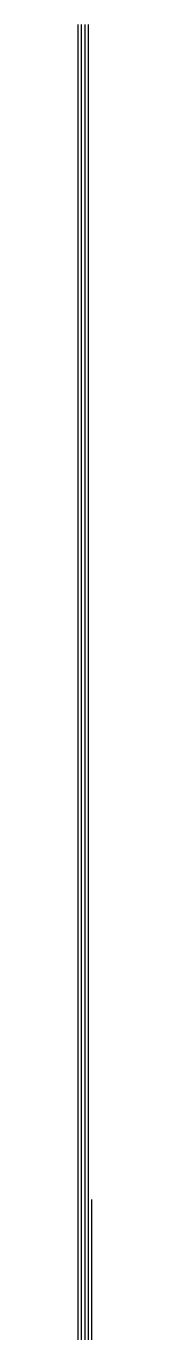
# Model space of a CAD drawing. Extents: x 0 to 4, y 0 to 1500.
# Drawn here: x 0 to 4, y 0 to 374.5 of the extents above; entities that cross this region are included whole.
import ezdxf

# ---------------------------------------------------------------- set-up
doc = ezdxf.new("R2010")
doc.units = 0

msp = doc.modelspace()

# ---------------------------------------------------------------- linework, layer by layer
at = {"layer": '', "color": 0}
for p, q in [((0, 374), (0, 375)), ((1, 374), (1, 375)), ((2, 374), (2, 375)), ((3, 374), (3, 375)), ((0, 373), (0, 374)), ((0, 372), (0, 373)), ((0, 371), (0, 372)), ((0, 370), (0, 371)), ((1, 373), (1, 374)), ((1, 372), (1, 373)), ((1, 371), (1, 372)), ((1, 370), (1, 371)), ((2, 373), (2, 374)), ((2, 372), (2, 373)), ((2, 371), (2, 372)), ((2, 370), (2, 371)), ((3, 373), (3, 374)), ((3, 372), (3, 373)), ((3, 371), (3, 372)), ((3, 370), (3, 371)), ((0, 369), (0, 370)), ((0, 368), (0, 369)), ((0, 367), (0, 368)), ((1, 369), (1, 370)), ((1, 368), (1, 369)), ((1, 367), (1, 368)), ((2, 369), (2, 370)), ((2, 368), (2, 369)), ((2, 367), (2, 368)), ((3, 369), (3, 370)), ((3, 368), (3, 369)), ((3, 367), (3, 368)), ((0, 366), (0, 367)), ((0, 365), (0, 366)), ((0, 364), (0, 365)), ((0, 363), (0, 364)), ((1, 366), (1, 367)), ((1, 365), (1, 366)), ((1, 364), (1, 365)), ((1, 363), (1, 364)), ((2, 366), (2, 367)), ((2, 365), (2, 366)), ((2, 364), (2, 365)), ((2, 363), (2, 364)), ((3, 366), (3, 367)), ((3, 365), (3, 366)), ((3, 364), (3, 365)), ((3, 363), (3, 364)), ((0, 362), (0, 363)), ((0, 361), (0, 362)), ((0, 360), (0, 361)), ((0, 359), (0, 360)), ((1, 362), (1, 363)), ((1, 361), (1, 362)), ((1, 360), (1, 361)), ((1, 359), (1, 360)), ((2, 362), (2, 363)), ((2, 361), (2, 362)), ((2, 360), (2, 361)), ((2, 359), (2, 360)), ((3, 362), (3, 363)), ((3, 361), (3, 362)), ((3, 360), (3, 361)), ((3, 359), (3, 360)), ((0, 358), (0, 359)), ((0, 357), (0, 358)), ((0, 356), (0, 357)), ((0, 355), (0, 356)), ((1, 358), (1, 359)), ((1, 357), (1, 358)), ((1, 356), (1, 357)), ((1, 355), (1, 356)), ((2, 358), (2, 359)), ((2, 357), (2, 358)), ((2, 356), (2, 357)), ((2, 355), (2, 356)), ((3, 358), (3, 359)), ((3, 357), (3, 358)), ((3, 356), (3, 357)), ((3, 355), (3, 356)), ((0, 354), (0, 355)), ((0, 353), (0, 354)), ((0, 352), (0, 353)), ((1, 354), (1, 355)), ((1, 353), (1, 354)), ((1, 352), (1, 353)), ((2, 354), (2, 355)), ((2, 353), (2, 354)), ((2, 352), (2, 353)), ((3, 354), (3, 355)), ((3, 353), (3, 354)), ((3, 352), (3, 353)), ((0, 351), (0, 352)), ((0, 350), (0, 351)), ((0, 349), (0, 350)), ((0, 348), (0, 349)), ((1, 351), (1, 352)), ((1, 350), (1, 351)), ((1, 349), (1, 350)), ((1, 348), (1, 349)), ((2, 351), (2, 352)), ((2, 350), (2, 351)), ((2, 349), (2, 350)), ((2, 348), (2, 349)), ((3, 351), (3, 352)), ((3, 350), (3, 351)), ((3, 349), (3, 350)), ((3, 348), (3, 349)), ((0, 347), (0, 348)), ((0, 346), (0, 347)), ((0, 345), (0, 346)), ((0, 344), (0, 345)), ((1, 347), (1, 348)), ((1, 346), (1, 347)), ((1, 345), (1, 346)), ((1, 344), (1, 345)), ((2, 347), (2, 348)), ((2, 346), (2, 347)), ((2, 345), (2, 346)), ((2, 344), (2, 345)), ((3, 347), (3, 348)), ((3, 346), (3, 347)), ((3, 345), (3, 346)), ((3, 344), (3, 345)), ((0, 343), (0, 344)), ((0, 342), (0, 343)), ((0, 341), (0, 342)), ((0, 340), (0, 341)), ((1, 343), (1, 344)), ((1, 342), (1, 343)), ((1, 341), (1, 342)), ((1, 340), (1, 341)), ((2, 343), (2, 344)), ((2, 342), (2, 343)), ((2, 341), (2, 342)), ((2, 340), (2, 341)), ((3, 343), (3, 344)), ((3, 342), (3, 343)), ((3, 341), (3, 342)), ((3, 340), (3, 341)), ((0, 339), (0, 340)), ((0, 338), (0, 339)), ((0, 337), (0, 338)), ((1, 339), (1, 340)), ((1, 338), (1, 339)), ((1, 337), (1, 338)), ((2, 339), (2, 340)), ((2, 338), (2, 339)), ((2, 337), (2, 338)), ((3, 339), (3, 340)), ((3, 338), (3, 339)), ((3, 337), (3, 338)), ((0, 336), (0, 337)), ((0, 335), (0, 336)), ((0, 334), (0, 335)), ((0, 333), (0, 334)), ((1, 336), (1, 337)), ((1, 335), (1, 336)), ((1, 334), (1, 335)), ((1, 333), (1, 334)), ((2, 336), (2, 337)), ((2, 335), (2, 336)), ((2, 334), (2, 335)), ((2, 333), (2, 334)), ((3, 336), (3, 337)), ((3, 335), (3, 336)), ((3, 334), (3, 335)), ((3, 333), (3, 334)), ((0, 332), (0, 333)), ((0, 331), (0, 332)), ((0, 330), (0, 331)), ((0, 329), (0, 330)), ((1, 332), (1, 333)), ((1, 331), (1, 332)), ((1, 330), (1, 331)), ((1, 329), (1, 330)), ((2, 332), (2, 333)), ((2, 331), (2, 332)), ((2, 330), (2, 331)), ((2, 329), (2, 330)), ((3, 332), (3, 333)), ((3, 331), (3, 332)), ((3, 330), (3, 331)), ((3, 329), (3, 330)), ((0, 328), (0, 329)), ((0, 327), (0, 328)), ((0, 326), (0, 327)), ((0, 325), (0, 326)), ((1, 328), (1, 329)), ((1, 327), (1, 328)), ((1, 326), (1, 327)), ((1, 325), (1, 326)), ((2, 328), (2, 329)), ((2, 327), (2, 328)), ((2, 326), (2, 327)), ((2, 325), (2, 326)), ((3, 328), (3, 329)), ((3, 327), (3, 328)), ((3, 326), (3, 327)), ((3, 325), (3, 326)), ((0, 324), (0, 325)), ((0, 323), (0, 324)), ((0, 322), (0, 323)), ((1, 324), (1, 325)), ((1, 323), (1, 324)), ((1, 322), (1, 323)), ((2, 324), (2, 325)), ((2, 323), (2, 324)), ((2, 322), (2, 323)), ((3, 324), (3, 325)), ((3, 323), (3, 324)), ((3, 322), (3, 323)), ((0, 321), (0, 322)), ((0, 320), (0, 321)), ((0, 319), (0, 320)), ((0, 318), (0, 319)), ((1, 321), (1, 322)), ((1, 320), (1, 321)), ((1, 319), (1, 320)), ((1, 318), (1, 319)), ((2, 321), (2, 322)), ((2, 320), (2, 321)), ((2, 319), (2, 320)), ((2, 318), (2, 319)), ((3, 321), (3, 322)), ((3, 320), (3, 321)), ((3, 319), (3, 320)), ((3, 318), (3, 319)), ((0, 317), (0, 318)), ((0, 316), (0, 317)), ((0, 315), (0, 316)), ((0, 314), (0, 315)), ((1, 317), (1, 318)), ((1, 316), (1, 317)), ((1, 315), (1, 316)), ((1, 314), (1, 315)), ((2, 317), (2, 318)), ((2, 316), (2, 317)), ((2, 315), (2, 316)), ((2, 314), (2, 315)), ((3, 317), (3, 318)), ((3, 316), (3, 317)), ((3, 315), (3, 316)), ((3, 314), (3, 315)), ((0, 313), (0, 314)), ((0, 312), (0, 313)), ((0, 311), (0, 312)), ((0, 310), (0, 311)), ((1, 313), (1, 314)), ((1, 312), (1, 313)), ((1, 311), (1, 312)), ((1, 310), (1, 311)), ((2, 313), (2, 314)), ((2, 312), (2, 313)), ((2, 311), (2, 312)), ((2, 310), (2, 311)), ((3, 313), (3, 314)), ((3, 312), (3, 313)), ((3, 311), (3, 312)), ((3, 310), (3, 311)), ((0, 309), (0, 310)), ((0, 308), (0, 309)), ((0, 307), (0, 308)), ((1, 309), (1, 310)), ((1, 308), (1, 309)), ((1, 307), (1, 308)), ((2, 309), (2, 310)), ((2, 308), (2, 309)), ((2, 307), (2, 308)), ((3, 309), (3, 310)), ((3, 308), (3, 309)), ((3, 307), (3, 308)), ((0, 306), (0, 307)), ((0, 305), (0, 306)), ((0, 304), (0, 305)), ((0, 303), (0, 304)), ((1, 306), (1, 307)), ((1, 305), (1, 306)), ((1, 304), (1, 305)), ((1, 303), (1, 304)), ((2, 306), (2, 307)), ((2, 305), (2, 306)), ((2, 304), (2, 305)), ((2, 303), (2, 304)), ((3, 306), (3, 307)), ((3, 305), (3, 306)), ((3, 304), (3, 305)), ((3, 303), (3, 304)), ((0, 302), (0, 303)), ((0, 301), (0, 302)), ((0, 300), (0, 301)), ((0, 299), (0, 300)), ((1, 302), (1, 303)), ((1, 301), (1, 302)), ((1, 300), (1, 301)), ((1, 299), (1, 300)), ((2, 302), (2, 303)), ((2, 301), (2, 302)), ((2, 300), (2, 301)), ((2, 299), (2, 300)), ((3, 302), (3, 303)), ((3, 301), (3, 302)), ((3, 300), (3, 301)), ((3, 299), (3, 300)), ((0, 298), (0, 299)), ((0, 297), (0, 298)), ((0, 296), (0, 297)), ((0, 295), (0, 296)), ((1, 298), (1, 299)), ((1, 297), (1, 298)), ((1, 296), (1, 297)), ((1, 295), (1, 296)), ((2, 298), (2, 299)), ((2, 297), (2, 298)), ((2, 296), (2, 297)), ((2, 295), (2, 296)), ((3, 298), (3, 299)), ((3, 297), (3, 298)), ((3, 296), (3, 297)), ((3, 295), (3, 296)), ((0, 294), (0, 295)), ((0, 293), (0, 294)), ((0, 292), (0, 293)), ((1, 294), (1, 295)), ((1, 293), (1, 294)), ((1, 292), (1, 293)), ((2, 294), (2, 295)), ((2, 293), (2, 294)), ((2, 292), (2, 293)), ((3, 294), (3, 295)), ((3, 293), (3, 294)), ((3, 292), (3, 293)), ((0, 291), (0, 292)), ((0, 290), (0, 291)), ((0, 289), (0, 290)), ((0, 288), (0, 289)), ((1, 291), (1, 292)), ((1, 290), (1, 291)), ((1, 289), (1, 290)), ((1, 288), (1, 289)), ((2, 291), (2, 292)), ((2, 290), (2, 291)), ((2, 289), (2, 290)), ((2, 288), (2, 289)), ((3, 291), (3, 292)), ((3, 290), (3, 291)), ((3, 289), (3, 290)), ((3, 288), (3, 289)), ((0, 287), (0, 288)), ((0, 286), (0, 287)), ((0, 285), (0, 286)), ((0, 284), (0, 285)), ((1, 287), (1, 288)), ((1, 286), (1, 287)), ((1, 285), (1, 286)), ((1, 284), (1, 285)), ((2, 287), (2, 288)), ((2, 286), (2, 287)), ((2, 285), (2, 286)), ((2, 284), (2, 285)), ((3, 287), (3, 288)), ((3, 286), (3, 287)), ((3, 285), (3, 286)), ((3, 284), (3, 285)), ((0, 283), (0, 284)), ((0, 282), (0, 283)), ((0, 281), (0, 282)), ((0, 280), (0, 281)), ((1, 283), (1, 284)), ((1, 282), (1, 283)), ((1, 281), (1, 282)), ((1, 280), (1, 281)), ((2, 283), (2, 284)), ((2, 282), (2, 283)), ((2, 281), (2, 282)), ((2, 280), (2, 281)), ((3, 283), (3, 284)), ((3, 282), (3, 283)), ((3, 281), (3, 282)), ((3, 280), (3, 281)), ((0, 279), (0, 280)), ((0, 278), (0, 279)), ((0, 277), (0, 278)), ((1, 279), (1, 280)), ((1, 278), (1, 279)), ((1, 277), (1, 278)), ((2, 279), (2, 280)), ((2, 278), (2, 279)), ((2, 277), (2, 278)), ((3, 279), (3, 280)), ((3, 278), (3, 279)), ((3, 277), (3, 278)), ((0, 276), (0, 277)), ((0, 275), (0, 276)), ((0, 274), (0, 275)), ((0, 273), (0, 274)), ((1, 276), (1, 277)), ((1, 275), (1, 276)), ((1, 274), (1, 275)), ((1, 273), (1, 274)), ((2, 276), (2, 277)), ((2, 275), (2, 276)), ((2, 274), (2, 275)), ((2, 273), (2, 274)), ((3, 276), (3, 277)), ((3, 275), (3, 276)), ((3, 274), (3, 275)), ((3, 273), (3, 274)), ((0, 272), (0, 273)), ((0, 271), (0, 272)), ((0, 270), (0, 271)), ((0, 269), (0, 270)), ((1, 272), (1, 273)), ((1, 271), (1, 272)), ((1, 270), (1, 271)), ((1, 269), (1, 270)), ((2, 272), (2, 273)), ((2, 271), (2, 272)), ((2, 270), (2, 271)), ((2, 269), (2, 270)), ((3, 272), (3, 273)), ((3, 271), (3, 272)), ((3, 270), (3, 271)), ((3, 269), (3, 270)), ((0, 268), (0, 269)), ((0, 267), (0, 268)), ((0, 266), (0, 267)), ((0, 265), (0, 266)), ((1, 268), (1, 269)), ((1, 267), (1, 268)), ((1, 266), (1, 267)), ((1, 265), (1, 266)), ((2, 268), (2, 269)), ((2, 267), (2, 268)), ((2, 266), (2, 267)), ((2, 265), (2, 266)), ((3, 268), (3, 269)), ((3, 267), (3, 268)), ((3, 266), (3, 267)), ((3, 265), (3, 266)), ((0, 264), (0, 265)), ((0, 263), (0, 264)), ((0, 262), (0, 263)), ((1, 264), (1, 265)), ((1, 263), (1, 264)), ((1, 262), (1, 263)), ((2, 264), (2, 265)), ((2, 263), (2, 264)), ((2, 262), (2, 263)), ((3, 264), (3, 265)), ((3, 263), (3, 264)), ((3, 262), (3, 263)), ((0, 261), (0, 262)), ((0, 260), (0, 261)), ((0, 259), (0, 260)), ((0, 258), (0, 259)), ((1, 261), (1, 262)), ((1, 260), (1, 261)), ((1, 259), (1, 260)), ((1, 258), (1, 259)), ((2, 261), (2, 262)), ((2, 260), (2, 261)), ((2, 259), (2, 260)), ((2, 258), (2, 259)), ((3, 261), (3, 262)), ((3, 260), (3, 261)), ((3, 259), (3, 260)), ((3, 258), (3, 259)), ((0, 257), (0, 258)), ((0, 256), (0, 257)), ((0, 255), (0, 256)), ((0, 254), (0, 255)), ((1, 257), (1, 258)), ((1, 256), (1, 257)), ((1, 255), (1, 256)), ((1, 254), (1, 255)), ((2, 257), (2, 258)), ((2, 256), (2, 257)), ((2, 255), (2, 256)), ((2, 254), (2, 255)), ((3, 257), (3, 258)), ((3, 256), (3, 257)), ((3, 255), (3, 256)), ((3, 254), (3, 255)), ((0, 253), (0, 254)), ((0, 252), (0, 253)), ((0, 251), (0, 252)), ((0, 250), (0, 251)), ((1, 253), (1, 254)), ((1, 252), (1, 253)), ((1, 251), (1, 252)), ((1, 250), (1, 251)), ((2, 253), (2, 254)), ((2, 252), (2, 253)), ((2, 251), (2, 252)), ((2, 250), (2, 251)), ((3, 253), (3, 254)), ((3, 252), (3, 253)), ((3, 251), (3, 252)), ((3, 250), (3, 251)), ((0, 249), (0, 250)), ((0, 248), (0, 249)), ((0, 247), (0, 248)), ((1, 249), (1, 250)), ((1, 248), (1, 249)), ((1, 247), (1, 248)), ((2, 249), (2, 250)), ((2, 248), (2, 249)), ((2, 247), (2, 248)), ((3, 249), (3, 250)), ((3, 248), (3, 249)), ((3, 247), (3, 248)), ((0, 246), (0, 247)), ((0, 245), (0, 246)), ((0, 244), (0, 245)), ((0, 243), (0, 244)), ((1, 246), (1, 247)), ((1, 245), (1, 246)), ((1, 244), (1, 245)), ((1, 243), (1, 244)), ((2, 246), (2, 247)), ((2, 245), (2, 246)), ((2, 244), (2, 245)), ((2, 243), (2, 244)), ((3, 246), (3, 247)), ((3, 245), (3, 246)), ((3, 244), (3, 245)), ((3, 243), (3, 244)), ((0, 242), (0, 243)), ((0, 241), (0, 242)), ((0, 240), (0, 241)), ((0, 239), (0, 240)), ((1, 242), (1, 243)), ((1, 241), (1, 242)), ((1, 240), (1, 241)), ((1, 239), (1, 240)), ((2, 242), (2, 243)), ((2, 241), (2, 242)), ((2, 240), (2, 241)), ((2, 239), (2, 240)), ((3, 242), (3, 243)), ((3, 241), (3, 242)), ((3, 240), (3, 241)), ((3, 239), (3, 240)), ((0, 238), (0, 239)), ((0, 237), (0, 238)), ((0, 236), (0, 237)), ((0, 235), (0, 236)), ((1, 238), (1, 239)), ((1, 237), (1, 238)), ((1, 236), (1, 237)), ((1, 235), (1, 236)), ((2, 238), (2, 239)), ((2, 237), (2, 238)), ((2, 236), (2, 237)), ((2, 235), (2, 236)), ((3, 238), (3, 239)), ((3, 237), (3, 238)), ((3, 236), (3, 237)), ((3, 235), (3, 236)), ((0, 234), (0, 235)), ((0, 233), (0, 234)), ((0, 232), (0, 233)), ((1, 234), (1, 235)), ((1, 233), (1, 234)), ((1, 232), (1, 233)), ((2, 234), (2, 235)), ((2, 233), (2, 234)), ((2, 232), (2, 233)), ((3, 234), (3, 235)), ((3, 233), (3, 234)), ((3, 232), (3, 233)), ((0, 231), (0, 232)), ((0, 230), (0, 231)), ((0, 229), (0, 230)), ((0, 228), (0, 229)), ((1, 231), (1, 232)), ((1, 230), (1, 231)), ((1, 229), (1, 230)), ((1, 228), (1, 229)), ((2, 231), (2, 232)), ((2, 230), (2, 231)), ((2, 229), (2, 230)), ((2, 228), (2, 229)), ((3, 231), (3, 232)), ((3, 230), (3, 231)), ((3, 229), (3, 230)), ((3, 228), (3, 229)), ((0, 227), (0, 228)), ((0, 226), (0, 227)), ((0, 225), (0, 226)), ((0, 224), (0, 225)), ((1, 227), (1, 228)), ((1, 226), (1, 227)), ((1, 225), (1, 226)), ((1, 224), (1, 225)), ((2, 227), (2, 228)), ((2, 226), (2, 227)), ((2, 225), (2, 226)), ((2, 224), (2, 225)), ((3, 227), (3, 228)), ((3, 226), (3, 227)), ((3, 225), (3, 226)), ((3, 224), (3, 225)), ((0, 223), (0, 224)), ((0, 222), (0, 223)), ((0, 221), (0, 222)), ((0, 220), (0, 221)), ((1, 223), (1, 224)), ((1, 222), (1, 223)), ((1, 221), (1, 222)), ((1, 220), (1, 221)), ((2, 223), (2, 224)), ((2, 222), (2, 223)), ((2, 221), (2, 222)), ((2, 220), (2, 221)), ((3, 223), (3, 224)), ((3, 222), (3, 223)), ((3, 221), (3, 222)), ((3, 220), (3, 221)), ((0, 219), (0, 220)), ((0, 218), (0, 219)), ((0, 217), (0, 218)), ((1, 219), (1, 220)), ((1, 218), (1, 219)), ((1, 217), (1, 218)), ((2, 219), (2, 220)), ((2, 218), (2, 219)), ((2, 217), (2, 218)), ((3, 219), (3, 220)), ((3, 218), (3, 219)), ((3, 217), (3, 218)), ((0, 216), (0, 217)), ((0, 215), (0, 216)), ((0, 214), (0, 215)), ((0, 213), (0, 214)), ((1, 216), (1, 217)), ((1, 215), (1, 216)), ((1, 214), (1, 215)), ((1, 213), (1, 214)), ((2, 216), (2, 217)), ((2, 215), (2, 216)), ((2, 214), (2, 215)), ((2, 213), (2, 214)), ((3, 216), (3, 217)), ((3, 215), (3, 216)), ((3, 214), (3, 215)), ((3, 213), (3, 214)), ((0, 212), (0, 213)), ((0, 211), (0, 212)), ((0, 210), (0, 211)), ((0, 209), (0, 210)), ((1, 212), (1, 213)), ((1, 211), (1, 212)), ((1, 210), (1, 211)), ((1, 209), (1, 210)), ((2, 212), (2, 213)), ((2, 211), (2, 212)), ((2, 210), (2, 211)), ((2, 209), (2, 210)), ((3, 212), (3, 213)), ((3, 211), (3, 212)), ((3, 210), (3, 211)), ((3, 209), (3, 210)), ((0, 208), (0, 209)), ((0, 207), (0, 208)), ((0, 206), (0, 207)), ((0, 205), (0, 206)), ((1, 208), (1, 209)), ((1, 207), (1, 208)), ((1, 206), (1, 207)), ((1, 205), (1, 206)), ((2, 208), (2, 209)), ((2, 207), (2, 208)), ((2, 206), (2, 207)), ((2, 205), (2, 206)), ((3, 208), (3, 209)), ((3, 207), (3, 208)), ((3, 206), (3, 207)), ((3, 205), (3, 206)), ((0, 204), (0, 205)), ((0, 203), (0, 204)), ((0, 202), (0, 203)), ((1, 204), (1, 205)), ((1, 203), (1, 204)), ((1, 202), (1, 203)), ((2, 204), (2, 205)), ((2, 203), (2, 204)), ((2, 202), (2, 203)), ((3, 204), (3, 205)), ((3, 203), (3, 204)), ((3, 202), (3, 203)), ((0, 201), (0, 202)), ((0, 200), (0, 201)), ((0, 199), (0, 200)), ((0, 198), (0, 199)), ((1, 201), (1, 202)), ((1, 200), (1, 201)), ((1, 199), (1, 200)), ((1, 198), (1, 199)), ((2, 201), (2, 202)), ((2, 200), (2, 201)), ((2, 199), (2, 200)), ((2, 198), (2, 199)), ((3, 201), (3, 202)), ((3, 200), (3, 201)), ((3, 199), (3, 200)), ((3, 198), (3, 199)), ((0, 197), (0, 198)), ((0, 196), (0, 197)), ((0, 195), (0, 196)), ((0, 194), (0, 195)), ((1, 197), (1, 198)), ((1, 196), (1, 197)), ((1, 195), (1, 196)), ((1, 194), (1, 195)), ((2, 197), (2, 198)), ((2, 196), (2, 197)), ((2, 195), (2, 196)), ((2, 194), (2, 195)), ((3, 197), (3, 198)), ((3, 196), (3, 197)), ((3, 195), (3, 196)), ((3, 194), (3, 195)), ((0, 193), (0, 194)), ((0, 192), (0, 193)), ((0, 191), (0, 192)), ((0, 190), (0, 191)), ((1, 193), (1, 194)), ((1, 192), (1, 193)), ((1, 191), (1, 192)), ((1, 190), (1, 191)), ((2, 193), (2, 194)), ((2, 192), (2, 193)), ((2, 191), (2, 192)), ((2, 190), (2, 191)), ((3, 193), (3, 194)), ((3, 192), (3, 193)), ((3, 191), (3, 192)), ((3, 190), (3, 191)), ((0, 189), (0, 190)), ((0, 188), (0, 189)), ((0, 187), (0, 188)), ((1, 189), (1, 190)), ((1, 188), (1, 189)), ((1, 187), (1, 188)), ((2, 189), (2, 190)), ((2, 188), (2, 189)), ((2, 187), (2, 188)), ((3, 189), (3, 190)), ((3, 188), (3, 189)), ((3, 187), (3, 188)), ((0, 186), (0, 187)), ((0, 185), (0, 186)), ((0, 184), (0, 185)), ((0, 183), (0, 184)), ((1, 186), (1, 187)), ((1, 185), (1, 186)), ((1, 184), (1, 185)), ((1, 183), (1, 184)), ((2, 186), (2, 187)), ((2, 185), (2, 186)), ((2, 184), (2, 185)), ((2, 183), (2, 184)), ((3, 186), (3, 187)), ((3, 185), (3, 186)), ((3, 184), (3, 185)), ((3, 183), (3, 184)), ((0, 182), (0, 183)), ((0, 181), (0, 182)), ((0, 180), (0, 181)), ((0, 179), (0, 180)), ((1, 182), (1, 183)), ((1, 181), (1, 182)), ((1, 180), (1, 181)), ((1, 179), (1, 180)), ((2, 182), (2, 183)), ((2, 181), (2, 182)), ((2, 180), (2, 181)), ((2, 179), (2, 180)), ((3, 182), (3, 183)), ((3, 181), (3, 182)), ((3, 180), (3, 181)), ((3, 179), (3, 180)), ((0, 178), (0, 179)), ((0, 177), (0, 178)), ((0, 176), (0, 177)), ((1, 178), (1, 179)), ((1, 177), (1, 178)), ((1, 176), (1, 177)), ((2, 178), (2, 179)), ((2, 177), (2, 178)), ((2, 176), (2, 177)), ((3, 178), (3, 179)), ((3, 177), (3, 178)), ((3, 176), (3, 177)), ((0, 175), (0, 176)), ((0, 174), (0, 175)), ((0, 173), (0, 174)), ((0, 172), (0, 173)), ((1, 175), (1, 176)), ((1, 174), (1, 175)), ((1, 173), (1, 174)), ((1, 172), (1, 173)), ((2, 175), (2, 176)), ((2, 174), (2, 175)), ((2, 173), (2, 174)), ((2, 172), (2, 173)), ((3, 175), (3, 176)), ((3, 174), (3, 175)), ((3, 173), (3, 174)), ((3, 172), (3, 173)), ((0, 171), (0, 172)), ((0, 170), (0, 171)), ((0, 169), (0, 170)), ((0, 168), (0, 169)), ((1, 171), (1, 172)), ((1, 170), (1, 171)), ((1, 169), (1, 170)), ((1, 168), (1, 169)), ((2, 171), (2, 172)), ((2, 170), (2, 171)), ((2, 169), (2, 170)), ((2, 168), (2, 169)), ((3, 171), (3, 172)), ((3, 170), (3, 171)), ((3, 169), (3, 170)), ((3, 168), (3, 169)), ((0, 167), (0, 168)), ((0, 166), (0, 167)), ((0, 165), (0, 166)), ((0, 164), (0, 165)), ((1, 167), (1, 168)), ((1, 166), (1, 167)), ((1, 165), (1, 166)), ((1, 164), (1, 165)), ((2, 167), (2, 168)), ((2, 166), (2, 167)), ((2, 165), (2, 166)), ((2, 164), (2, 165)), ((3, 167), (3, 168)), ((3, 166), (3, 167)), ((3, 165), (3, 166)), ((3, 164), (3, 165)), ((0, 163), (0, 164)), ((0, 162), (0, 163)), ((0, 161), (0, 162)), ((1, 163), (1, 164)), ((1, 162), (1, 163)), ((1, 161), (1, 162)), ((2, 163), (2, 164)), ((2, 162), (2, 163)), ((2, 161), (2, 162)), ((3, 163), (3, 164)), ((3, 162), (3, 163)), ((3, 161), (3, 162)), ((0, 160), (0, 161)), ((0, 159), (0, 160)), ((0, 158), (0, 159)), ((0, 157), (0, 158)), ((1, 160), (1, 161)), ((1, 159), (1, 160)), ((1, 158), (1, 159)), ((1, 157), (1, 158)), ((2, 160), (2, 161)), ((2, 159), (2, 160)), ((2, 158), (2, 159)), ((2, 157), (2, 158)), ((3, 160), (3, 161)), ((3, 159), (3, 160)), ((3, 158), (3, 159)), ((3, 157), (3, 158)), ((0, 156), (0, 157)), ((0, 155), (0, 156)), ((0, 154), (0, 155)), ((0, 153), (0, 154)), ((1, 156), (1, 157)), ((1, 155), (1, 156)), ((1, 154), (1, 155)), ((1, 153), (1, 154)), ((2, 156), (2, 157)), ((2, 155), (2, 156)), ((2, 154), (2, 155)), ((2, 153), (2, 154)), ((3, 156), (3, 157)), ((3, 155), (3, 156)), ((3, 154), (3, 155)), ((3, 153), (3, 154)), ((0, 152), (0, 153)), ((0, 151), (0, 152)), ((0, 150), (0, 151)), ((0, 149), (0, 150)), ((1, 152), (1, 153)), ((1, 151), (1, 152)), ((1, 150), (1, 151)), ((1, 149), (1, 150)), ((2, 152), (2, 153)), ((2, 151), (2, 152)), ((2, 150), (2, 151)), ((2, 149), (2, 150)), ((3, 152), (3, 153)), ((3, 151), (3, 152)), ((3, 150), (3, 151)), ((3, 149), (3, 150)), ((0, 148), (0, 149)), ((0, 147), (0, 148)), ((0, 146), (0, 147)), ((1, 148), (1, 149)), ((1, 147), (1, 148)), ((1, 146), (1, 147)), ((2, 148), (2, 149)), ((2, 147), (2, 148)), ((2, 146), (2, 147)), ((3, 148), (3, 149)), ((3, 147), (3, 148)), ((3, 146), (3, 147)), ((0, 145), (0, 146)), ((0, 144), (0, 145)), ((0, 143), (0, 144)), ((0, 142), (0, 143)), ((1, 145), (1, 146)), ((1, 144), (1, 145)), ((1, 143), (1, 144)), ((1, 142), (1, 143)), ((2, 145), (2, 146)), ((2, 144), (2, 145)), ((2, 143), (2, 144)), ((2, 142), (2, 143)), ((3, 145), (3, 146)), ((3, 144), (3, 145)), ((3, 143), (3, 144)), ((3, 142), (3, 143)), ((0, 141), (0, 142)), ((0, 140), (0, 141)), ((0, 139), (0, 140)), ((0, 138), (0, 139)), ((1, 141), (1, 142)), ((1, 140), (1, 141)), ((1, 139), (1, 140)), ((1, 138), (1, 139)), ((2, 141), (2, 142)), ((2, 140), (2, 141)), ((2, 139), (2, 140)), ((2, 138), (2, 139)), ((3, 141), (3, 142)), ((3, 140), (3, 141)), ((3, 139), (3, 140)), ((3, 138), (3, 139)), ((0, 137), (0, 138)), ((0, 136), (0, 137)), ((0, 135), (0, 136)), ((0, 134), (0, 135)), ((1, 137), (1, 138)), ((1, 136), (1, 137)), ((1, 135), (1, 136)), ((1, 134), (1, 135)), ((2, 137), (2, 138)), ((2, 136), (2, 137)), ((2, 135), (2, 136)), ((2, 134), (2, 135)), ((3, 137), (3, 138)), ((3, 136), (3, 137)), ((3, 135), (3, 136)), ((3, 134), (3, 135)), ((0, 133), (0, 134)), ((0, 132), (0, 133)), ((0, 131), (0, 132)), ((1, 133), (1, 134)), ((1, 132), (1, 133)), ((1, 131), (1, 132)), ((2, 133), (2, 134)), ((2, 132), (2, 133)), ((2, 131), (2, 132)), ((3, 133), (3, 134)), ((3, 132), (3, 133)), ((3, 131), (3, 132)), ((0, 130), (0, 131)), ((0, 129), (0, 130)), ((0, 128), (0, 129)), ((0, 127), (0, 128)), ((1, 130), (1, 131)), ((1, 129), (1, 130)), ((1, 128), (1, 129)), ((1, 127), (1, 128)), ((2, 130), (2, 131)), ((2, 129), (2, 130)), ((2, 128), (2, 129)), ((2, 127), (2, 128)), ((3, 130), (3, 131)), ((3, 129), (3, 130)), ((3, 128), (3, 129)), ((3, 127), (3, 128)), ((0, 126), (0, 127)), ((0, 125), (0, 126)), ((0, 124), (0, 125)), ((0, 123), (0, 124)), ((1, 126), (1, 127)), ((1, 125), (1, 126)), ((1, 124), (1, 125)), ((1, 123), (1, 124)), ((2, 126), (2, 127)), ((2, 125), (2, 126)), ((2, 124), (2, 125)), ((2, 123), (2, 124)), ((3, 126), (3, 127)), ((3, 125), (3, 126)), ((3, 124), (3, 125)), ((3, 123), (3, 124)), ((0, 122), (0, 123)), ((0, 121), (0, 122)), ((0, 120), (0, 121)), ((0, 119), (0, 120)), ((1, 122), (1, 123)), ((1, 121), (1, 122)), ((1, 120), (1, 121)), ((1, 119), (1, 120)), ((2, 122), (2, 123)), ((2, 121), (2, 122)), ((2, 120), (2, 121)), ((2, 119), (2, 120)), ((3, 122), (3, 123)), ((3, 121), (3, 122)), ((3, 120), (3, 121)), ((3, 119), (3, 120)), ((0, 118), (0, 119)), ((0, 117), (0, 118)), ((0, 116), (0, 117)), ((1, 118), (1, 119)), ((1, 117), (1, 118)), ((1, 116), (1, 117)), ((2, 118), (2, 119)), ((2, 117), (2, 118)), ((2, 116), (2, 117)), ((3, 118), (3, 119)), ((3, 117), (3, 118)), ((3, 116), (3, 117)), ((0, 115), (0, 116)), ((0, 114), (0, 115)), ((0, 113), (0, 114)), ((0, 112), (0, 113)), ((1, 115), (1, 116)), ((1, 114), (1, 115)), ((1, 113), (1, 114)), ((1, 112), (1, 113)), ((2, 115), (2, 116)), ((2, 114), (2, 115)), ((2, 113), (2, 114)), ((2, 112), (2, 113)), ((3, 115), (3, 116)), ((3, 114), (3, 115)), ((3, 113), (3, 114)), ((3, 112), (3, 113)), ((0, 111), (0, 112)), ((0, 110), (0, 111)), ((0, 109), (0, 110)), ((0, 108), (0, 109)), ((1, 111), (1, 112)), ((1, 110), (1, 111)), ((1, 109), (1, 110)), ((1, 108), (1, 109)), ((2, 111), (2, 112)), ((2, 110), (2, 111)), ((2, 109), (2, 110)), ((2, 108), (2, 109)), ((3, 111), (3, 112)), ((3, 110), (3, 111)), ((3, 109), (3, 110)), ((3, 108), (3, 109)), ((0, 107), (0, 108)), ((0, 106), (0, 107)), ((0, 105), (0, 106)), ((0, 104), (0, 105)), ((1, 107), (1, 108)), ((1, 106), (1, 107)), ((1, 105), (1, 106)), ((1, 104), (1, 105)), ((2, 107), (2, 108)), ((2, 106), (2, 107)), ((2, 105), (2, 106)), ((2, 104), (2, 105)), ((3, 107), (3, 108)), ((3, 106), (3, 107)), ((3, 105), (3, 106)), ((3, 104), (3, 105)), ((0, 103), (0, 104)), ((0, 102), (0, 103)), ((0, 101), (0, 102)), ((1, 103), (1, 104)), ((1, 102), (1, 103)), ((1, 101), (1, 102)), ((2, 103), (2, 104)), ((2, 102), (2, 103)), ((2, 101), (2, 102)), ((3, 103), (3, 104)), ((3, 102), (3, 103)), ((3, 101), (3, 102)), ((0, 100), (0, 101)), ((0, 99), (0, 100)), ((0, 98), (0, 99)), ((0, 97), (0, 98)), ((1, 100), (1, 101)), ((1, 99), (1, 100)), ((1, 98), (1, 99)), ((1, 97), (1, 98)), ((2, 100), (2, 101)), ((2, 99), (2, 100)), ((2, 98), (2, 99)), ((2, 97), (2, 98)), ((3, 100), (3, 101)), ((3, 99), (3, 100)), ((3, 98), (3, 99)), ((3, 97), (3, 98)), ((0, 96), (0, 97)), ((0, 95), (0, 96)), ((0, 94), (0, 95)), ((0, 93), (0, 94)), ((1, 96), (1, 97)), ((1, 95), (1, 96)), ((1, 94), (1, 95)), ((1, 93), (1, 94)), ((2, 96), (2, 97)), ((2, 95), (2, 96)), ((2, 94), (2, 95)), ((2, 93), (2, 94)), ((3, 96), (3, 97)), ((3, 95), (3, 96)), ((3, 94), (3, 95)), ((3, 93), (3, 94)), ((0, 92), (0, 93)), ((0, 91), (0, 92)), ((0, 90), (0, 91)), ((0, 89), (0, 90)), ((1, 92), (1, 93)), ((1, 91), (1, 92)), ((1, 90), (1, 91)), ((1, 89), (1, 90)), ((2, 92), (2, 93)), ((2, 91), (2, 92)), ((2, 90), (2, 91)), ((2, 89), (2, 90)), ((3, 92), (3, 93)), ((3, 91), (3, 92)), ((3, 90), (3, 91)), ((3, 89), (3, 90)), ((0, 88), (0, 89)), ((0, 87), (0, 88)), ((0, 86), (0, 87)), ((1, 88), (1, 89)), ((1, 87), (1, 88)), ((1, 86), (1, 87)), ((2, 88), (2, 89)), ((2, 87), (2, 88)), ((2, 86), (2, 87)), ((3, 88), (3, 89)), ((3, 87), (3, 88)), ((3, 86), (3, 87)), ((0, 85), (0, 86)), ((0, 84), (0, 85)), ((0, 83), (0, 84)), ((0, 82), (0, 83)), ((1, 85), (1, 86)), ((1, 84), (1, 85)), ((1, 83), (1, 84)), ((1, 82), (1, 83)), ((2, 85), (2, 86)), ((2, 84), (2, 85)), ((2, 83), (2, 84)), ((2, 82), (2, 83)), ((3, 85), (3, 86)), ((3, 84), (3, 85)), ((3, 83), (3, 84)), ((3, 82), (3, 83)), ((0, 81), (0, 82)), ((0, 80), (0, 81)), ((0, 79), (0, 80)), ((0, 78), (0, 79)), ((1, 81), (1, 82)), ((1, 80), (1, 81)), ((1, 79), (1, 80)), ((1, 78), (1, 79)), ((2, 81), (2, 82)), ((2, 80), (2, 81)), ((2, 79), (2, 80)), ((2, 78), (2, 79)), ((3, 81), (3, 82)), ((3, 80), (3, 81)), ((3, 79), (3, 80)), ((3, 78), (3, 79)), ((0, 77), (0, 78)), ((0, 76), (0, 77)), ((0, 75), (0, 76)), ((0, 74), (0, 75)), ((1, 77), (1, 78)), ((1, 76), (1, 77)), ((1, 75), (1, 76)), ((1, 74), (1, 75)), ((2, 77), (2, 78)), ((2, 76), (2, 77)), ((2, 75), (2, 76)), ((2, 74), (2, 75)), ((3, 77), (3, 78)), ((3, 76), (3, 77)), ((3, 75), (3, 76)), ((3, 74), (3, 75)), ((0, 73), (0, 74)), ((0, 72), (0, 73)), ((0, 71), (0, 72)), ((1, 73), (1, 74)), ((1, 72), (1, 73)), ((1, 71), (1, 72)), ((2, 73), (2, 74)), ((2, 72), (2, 73)), ((2, 71), (2, 72)), ((3, 73), (3, 74)), ((3, 72), (3, 73)), ((3, 71), (3, 72)), ((0, 70), (0, 71)), ((0, 69), (0, 70)), ((0, 68), (0, 69)), ((0, 67), (0, 68)), ((1, 70), (1, 71)), ((1, 69), (1, 70)), ((1, 68), (1, 69)), ((1, 67), (1, 68)), ((2, 70), (2, 71)), ((2, 69), (2, 70)), ((2, 68), (2, 69)), ((2, 67), (2, 68)), ((3, 70), (3, 71)), ((3, 69), (3, 70)), ((3, 68), (3, 69)), ((3, 67), (3, 68)), ((0, 66), (0, 67)), ((0, 65), (0, 66)), ((0, 64), (0, 65)), ((0, 63), (0, 64)), ((1, 66), (1, 67)), ((1, 65), (1, 66)), ((1, 64), (1, 65)), ((1, 63), (1, 64)), ((2, 66), (2, 67)), ((2, 65), (2, 66)), ((2, 64), (2, 65)), ((2, 63), (2, 64)), ((3, 66), (3, 67)), ((3, 65), (3, 66)), ((3, 64), (3, 65)), ((3, 63), (3, 64)), ((0, 62), (0, 63)), ((0, 61), (0, 62)), ((0, 60), (0, 61)), ((0, 59), (0, 60)), ((1, 62), (1, 63)), ((1, 61), (1, 62)), ((1, 60), (1, 61)), ((1, 59), (1, 60)), ((2, 62), (2, 63)), ((2, 61), (2, 62)), ((2, 60), (2, 61)), ((2, 59), (2, 60)), ((3, 62), (3, 63)), ((3, 61), (3, 62)), ((3, 60), (3, 61)), ((3, 59), (3, 60)), ((0, 58), (0, 59)), ((0, 57), (0, 58)), ((0, 56), (0, 57)), ((1, 58), (1, 59)), ((1, 57), (1, 58)), ((1, 56), (1, 57)), ((2, 58), (2, 59)), ((2, 57), (2, 58)), ((2, 56), (2, 57)), ((3, 58), (3, 59)), ((3, 57), (3, 58)), ((3, 56), (3, 57)), ((0, 55), (0, 56)), ((0, 54), (0, 55)), ((0, 53), (0, 54)), ((0, 52), (0, 53)), ((1, 55), (1, 56)), ((1, 54), (1, 55)), ((1, 53), (1, 54)), ((1, 52), (1, 53)), ((2, 55), (2, 56)), ((2, 54), (2, 55)), ((2, 53), (2, 54)), ((2, 52), (2, 53)), ((3, 55), (3, 56)), ((3, 54), (3, 55)), ((3, 53), (3, 54)), ((3, 52), (3, 53)), ((0, 51), (0, 52)), ((0, 50), (0, 51)), ((0, 49), (0, 50)), ((0, 48), (0, 49)), ((1, 51), (1, 52)), ((1, 50), (1, 51)), ((1, 49), (1, 50)), ((1, 48), (1, 49)), ((2, 51), (2, 52)), ((2, 50), (2, 51)), ((2, 49), (2, 50)), ((2, 48), (2, 49)), ((3, 51), (3, 52)), ((3, 50), (3, 51)), ((3, 49), (3, 50)), ((3, 48), (3, 49)), ((0, 47), (0, 48)), ((0, 46), (0, 47)), ((0, 45), (0, 46)), ((0, 44), (0, 45)), ((1, 47), (1, 48)), ((1, 46), (1, 47)), ((1, 45), (1, 46)), ((1, 44), (1, 45)), ((2, 47), (2, 48)), ((2, 46), (2, 47)), ((2, 45), (2, 46)), ((2, 44), (2, 45)), ((3, 47), (3, 48)), ((3, 46), (3, 47)), ((3, 45), (3, 46)), ((3, 44), (3, 45)), ((0, 43), (0, 44)), ((0, 42), (0, 43)), ((0, 41), (0, 42)), ((1, 43), (1, 44)), ((1, 42), (1, 43)), ((1, 41), (1, 42)), ((2, 43), (2, 44)), ((2, 42), (2, 43)), ((2, 41), (2, 42)), ((3, 43), (3, 44)), ((3, 42), (3, 43)), ((3, 41), (3, 42)), ((0, 40), (0, 41)), ((0, 39), (0, 40)), ((0, 38), (0, 39)), ((0, 37), (0, 38)), ((1, 40), (1, 41)), ((1, 39), (1, 40)), ((1, 38), (1, 39)), ((1, 37), (1, 38)), ((2, 40), (2, 41)), ((2, 39), (2, 40)), ((2, 38), (2, 39)), ((2, 37), (2, 38)), ((3, 40), (3, 41)), ((3, 39), (3, 40)), ((3, 38), (3, 39)), ((3, 37), (3, 38)), ((4, 39), (4, 40)), ((4, 38), (4, 39)), ((4, 37), (4, 38)), ((0, 36), (0, 37)), ((0, 35), (0, 36)), ((0, 34), (0, 35)), ((0, 33), (0, 34)), ((1, 36), (1, 37)), ((1, 35), (1, 36)), ((1, 34), (1, 35)), ((1, 33), (1, 34)), ((2, 36), (2, 37)), ((2, 35), (2, 36)), ((2, 34), (2, 35)), ((2, 33), (2, 34)), ((3, 36), (3, 37)), ((3, 35), (3, 36)), ((3, 34), (3, 35)), ((3, 33), (3, 34)), ((4, 36), (4, 37)), ((4, 35), (4, 36)), ((4, 34), (4, 35)), ((4, 33), (4, 34)), ((0, 32), (0, 33)), ((0, 31), (0, 32)), ((0, 30), (0, 31)), ((0, 29), (0, 30)), ((1, 32), (1, 33)), ((1, 31), (1, 32)), ((1, 30), (1, 31)), ((1, 29), (1, 30)), ((2, 32), (2, 33)), ((2, 31), (2, 32)), ((2, 30), (2, 31)), ((2, 29), (2, 30)), ((3, 32), (3, 33)), ((3, 31), (3, 32)), ((3, 30), (3, 31)), ((3, 29), (3, 30)), ((4, 32), (4, 33)), ((4, 31), (4, 32)), ((4, 30), (4, 31)), ((4, 29), (4, 30)), ((0, 28), (0, 29)), ((0, 27), (0, 28)), ((0, 26), (0, 27)), ((1, 28), (1, 29)), ((1, 27), (1, 28)), ((1, 26), (1, 27)), ((2, 28), (2, 29)), ((2, 27), (2, 28)), ((2, 26), (2, 27)), ((3, 28), (3, 29)), ((3, 27), (3, 28)), ((3, 26), (3, 27)), ((4, 28), (4, 29)), ((4, 27), (4, 28)), ((4, 26), (4, 27)), ((0, 25), (0, 26)), ((0, 24), (0, 25)), ((0, 23), (0, 24)), ((0, 22), (0, 23)), ((1, 25), (1, 26)), ((1, 24), (1, 25)), ((1, 23), (1, 24)), ((1, 22), (1, 23)), ((2, 25), (2, 26)), ((2, 24), (2, 25)), ((2, 23), (2, 24)), ((2, 22), (2, 23)), ((3, 25), (3, 26)), ((3, 24), (3, 25)), ((3, 23), (3, 24)), ((3, 22), (3, 23)), ((4, 25), (4, 26)), ((4, 24), (4, 25)), ((4, 23), (4, 24)), ((4, 22), (4, 23)), ((0, 21), (0, 22)), ((0, 20), (0, 21)), ((0, 19), (0, 20)), ((0, 18), (0, 19)), ((1, 21), (1, 22)), ((1, 20), (1, 21)), ((1, 19), (1, 20)), ((1, 18), (1, 19)), ((2, 21), (2, 22)), ((2, 20), (2, 21)), ((2, 19), (2, 20)), ((2, 18), (2, 19)), ((3, 21), (3, 22)), ((3, 20), (3, 21)), ((3, 19), (3, 20)), ((3, 18), (3, 19)), ((4, 21), (4, 22)), ((4, 20), (4, 21)), ((4, 19), (4, 20)), ((4, 18), (4, 19)), ((0, 17), (0, 18)), ((0, 16), (0, 17)), ((0, 15), (0, 16)), ((0, 14), (0, 15)), ((1, 17), (1, 18)), ((1, 16), (1, 17)), ((1, 15), (1, 16)), ((1, 14), (1, 15)), ((2, 17), (2, 18)), ((2, 16), (2, 17)), ((2, 15), (2, 16)), ((2, 14), (2, 15)), ((3, 17), (3, 18)), ((3, 16), (3, 17)), ((3, 15), (3, 16)), ((3, 14), (3, 15)), ((4, 17), (4, 18)), ((4, 16), (4, 17)), ((4, 15), (4, 16)), ((4, 14), (4, 15)), ((0, 13), (0, 14)), ((0, 12), (0, 13)), ((0, 11), (0, 12)), ((1, 13), (1, 14)), ((1, 12), (1, 13)), ((1, 11), (1, 12)), ((2, 13), (2, 14)), ((2, 12), (2, 13)), ((2, 11), (2, 12)), ((3, 13), (3, 14)), ((3, 12), (3, 13)), ((3, 11), (3, 12)), ((4, 13), (4, 14)), ((4, 12), (4, 13)), ((4, 11), (4, 12)), ((0, 10), (0, 11)), ((0, 9), (0, 10)), ((0, 8), (0, 9)), ((0, 7), (0, 8)), ((1, 10), (1, 11)), ((1, 9), (1, 10)), ((1, 8), (1, 9)), ((1, 7), (1, 8)), ((2, 10), (2, 11)), ((2, 9), (2, 10)), ((2, 8), (2, 9)), ((2, 7), (2, 8)), ((3, 10), (3, 11)), ((3, 9), (3, 10)), ((3, 8), (3, 9)), ((3, 7), (3, 8)), ((4, 10), (4, 11)), ((4, 9), (4, 10)), ((4, 8), (4, 9)), ((4, 7), (4, 8)), ((0, 6), (0, 7)), ((0, 5), (0, 6)), ((0, 4), (0, 5)), ((0, 3), (0, 4)), ((1, 6), (1, 7)), ((1, 5), (1, 6)), ((1, 4), (1, 5)), ((1, 3), (1, 4)), ((2, 6), (2, 7)), ((2, 5), (2, 6)), ((2, 4), (2, 5)), ((2, 3), (2, 4)), ((3, 6), (3, 7)), ((3, 5), (3, 6)), ((3, 4), (3, 5)), ((3, 3), (3, 4)), ((4, 6), (4, 7)), ((4, 5), (4, 6)), ((4, 4), (4, 5)), ((4, 3), (4, 4)), ((0, 2), (0, 3)), ((0, 1), (0, 2)), ((0, 0), (0, 1)), ((1, 2), (1, 3)), ((1, 1), (1, 2)), ((1, 0), (1, 1)), ((2, 2), (2, 3)), ((2, 1), (2, 2)), ((2, 0), (2, 1)), ((3, 2), (3, 3)), ((3, 1), (3, 2)), ((3, 0), (3, 1)), ((4, 2), (4, 3)), ((4, 1), (4, 2)), ((4, 0), (4, 1))]:
    msp.add_line(p, q, dxfattribs=at)

doc.saveas('drawing.dxf')
